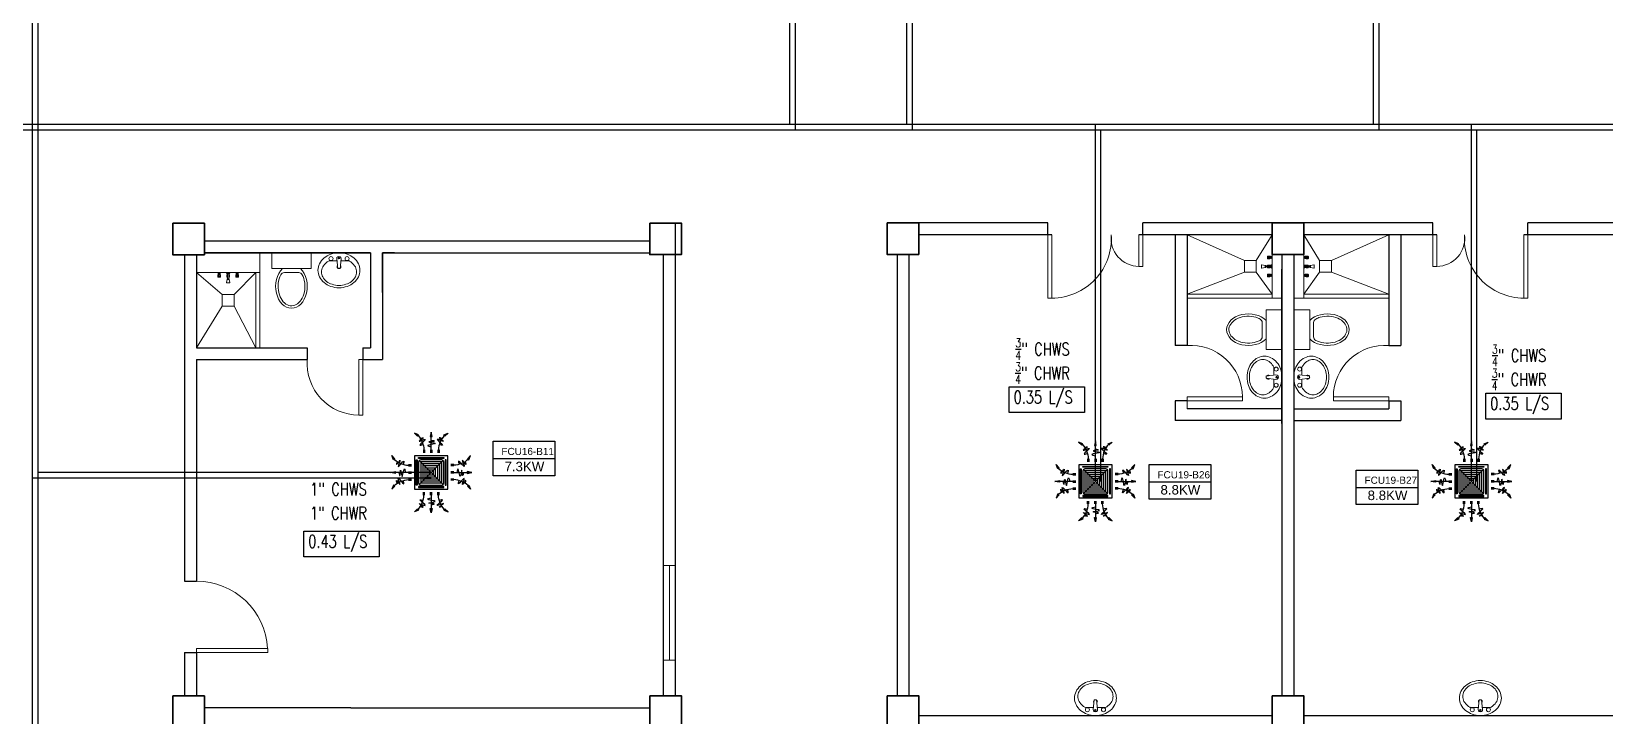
# Model space of a CAD drawing. Header units: millimetres. Extents: x 5 to 430, y 3 to 339.
# Drawn here: x 23.06 to 42.93, y 103.67 to 112.32 of the extents above; entities that cross this region are included whole.
import ezdxf

# ---------------------------------------------------------------- set-up
doc = ezdxf.new("R2010")
doc.units = ezdxf.units.MM
doc.header["$MEASUREMENT"] = 0
for name, color, linetype in [('AIR', 7, 'Continuous'), ('fcu line', 7, 'Continuous'), ('fcu return', 7, 'Continuous'), ('Legends', 7, 'Continuous'), ('pipe label', 7, 'Continuous')]:
    doc.layers.add(name, color=color, linetype=linetype)
doc.styles.add('Arch-Dim', font='simplex.shx', dxfattribs={"width": 0.75})
doc.styles.get("Standard").update_dxf_attribs({"font": 'arial.ttf'})

# ---------------------------------------------------------------- blocks, each defined once
blk = doc.blocks.new('FCU-13000P (CASSETTE SPLIT)')
at = {"layer": 'AIR', "ltscale": 3}
for p, q in [((0, 0.523), (0, 1)), ((-0.193, 0.558), (-0.193, 0.487)), ((-0.162, 0.558), (-0.162, 0.487)), ((-0.016, 0.558), (-0.016, 0.487)), ((0.016, 0.558), (0.016, 0.487)), ((0.162, 0.558), (0.162, 0.487)), ((0.193, 0.558), (0.193, 0.487)), ((-0.523, 0), (-1, 0)), ((-0.558, 0.193), (-0.487, 0.193)), ((-0.558, 0.162), (-0.487, 0.162)), ((-0.558, 0.016), (-0.487, 0.016)), ((0.558, 0.193), (0.487, 0.193)), ((0.558, 0.162), (0.487, 0.162)), ((0.558, 0.016), (0.487, 0.016)), ((0.523, 0), (1, 0)), ((-0.558, -0.016), (-0.487, -0.016)), ((-0.558, -0.162), (-0.487, -0.162)), ((-0.558, -0.193), (-0.487, -0.193)), ((0.558, -0.016), (0.487, -0.016)), ((0.558, -0.162), (0.487, -0.162)), ((0.558, -0.193), (0.487, -0.193)), ((-0.193, -0.558), (-0.193, -0.487)), ((-0.162, -0.558), (-0.162, -0.487)), ((-0.016, -0.558), (-0.016, -0.487)), ((0, -0.523), (0, -1)), ((0.016, -0.558), (0.016, -0.487)), ((0.162, -0.558), (0.162, -0.487)), ((0.193, -0.558), (0.193, -0.487))]:
    blk.add_line(p, q, dxfattribs=at)
at = {"layer": 'AIR'}
for p, q in [((0.295, -0.295), (-0.295, 0.295)), ((0.295, 0.295), (-0.295, -0.295))]:
    blk.add_line(p, q, dxfattribs=at)
at = {"layer": 'AIR', "ltscale": 3}
for points in [[(-0.335, 0.895), (-0.311, 0.932), (-0.416, 0.973)], [(-0.022, 0.89), (0.022, 0.89), (0, 1)], [(0.335, 0.895), (0.311, 0.932), (0.416, 0.973)], [(-0.895, 0.335), (-0.932, 0.311), (-0.973, 0.416)], [(0.895, 0.335), (0.932, 0.311), (0.973, 0.416)], [(-0.89, 0.022), (-0.89, -0.022), (-1, 0)], [(0.89, 0.022), (0.89, -0.022), (1, 0)], [(-0.895, -0.335), (-0.932, -0.311), (-0.973, -0.416)], [(0.895, -0.335), (0.932, -0.311), (0.973, -0.416)], [(-0.335, -0.895), (-0.311, -0.932), (-0.416, -0.973)], [(-0.022, -0.89), (0.022, -0.89), (0, -1)], [(0.335, -0.895), (0.311, -0.932), (0.416, -0.973)]]:
    blk.add_lwpolyline(points, close=True, dxfattribs=at)
at = {"layer": 'AIR'}
for points in [[(-0.323, 0.914, -0.171809), (-0.178, 0.558), (-0.178, 0.522)], [(0.323, 0.914, 0.171809), (0.178, 0.558), (0.178, 0.522)], [(-0.914, 0.323, 0.171809), (-0.558, 0.178), (-0.522, 0.178)], [(0.914, 0.323, -0.171809), (0.558, 0.178), (0.522, 0.178)], [(-0.914, -0.323, -0.171809), (-0.558, -0.178), (-0.522, -0.178)], [(0.914, -0.323, 0.171809), (0.558, -0.178), (0.522, -0.178)], [(-0.323, -0.914, 0.171809), (-0.178, -0.558), (-0.178, -0.522)], [(0.323, -0.914, -0.171809), (0.178, -0.558), (0.178, -0.522)]]:
    blk.add_lwpolyline(points, format="xyb", dxfattribs=at)
for points in [[(-0.41, -0.41), (0.41, -0.41), (0.41, 0.41), (-0.41, 0.41)], [(-0.373, 0.31), (-0.348, 0.31), (-0.348, -0.31), (-0.373, -0.31)], [(-0.31, 0.372), (0.31, 0.372), (0.31, 0.348), (-0.31, 0.348)], [(-0.26, -0.26), (0.26, -0.26), (0.26, 0.26), (-0.26, 0.26)], [(-0.21, -0.21), (0.21, -0.21), (0.21, 0.21), (-0.21, 0.21)], [(-0.16, -0.16), (0.16, -0.16), (0.16, 0.16), (-0.16, 0.16)], [(-0.11, -0.11), (0.11, -0.11), (0.11, 0.11), (-0.11, 0.11)], [(-0.06, -0.06), (0.06, -0.06), (0.06, 0.06), (-0.06, 0.06)], [(0.372, 0.31), (0.348, 0.31), (0.348, -0.31), (0.372, -0.31)], [(-0.31, -0.373), (0.31, -0.373), (0.31, -0.348), (-0.31, -0.348)]]:
    blk.add_lwpolyline(points, close=True, dxfattribs=at)
blk.add_lwpolyline([(-0.26, -0.31), (0.26, -0.31, 0.414214), (0.31, -0.26), (0.31, 0.26, 0.414214), (0.26, 0.31), (-0.26, 0.31, 0.414214), (-0.31, 0.26), (-0.31, -0.26, 0.414214)], format="xyb", close=True, dxfattribs=at)
at = {"layer": 'AIR', "ltscale": 3}
for points in [[(-0.268, 0.84), (-0.231, 0.852), (-0.134, 0.882), (-0.422, 0.704), (0.005, 0.903), (-0.358, 0.645), (-0.239, 0.678), (-0.199, 0.69)], [(0.268, 0.84), (0.231, 0.852), (0.134, 0.882), (0.422, 0.704), (-0.005, 0.903), (0.358, 0.645), (0.239, 0.678), (0.199, 0.69)], [(-0.84, 0.268), (-0.852, 0.231), (-0.882, 0.134), (-0.704, 0.422), (-0.903, -0.005), (-0.645, 0.358), (-0.678, 0.239), (-0.69, 0.199)], [(0.84, 0.268), (0.852, 0.231), (0.882, 0.134), (0.704, 0.422), (0.903, -0.005), (0.645, 0.358), (0.678, 0.239), (0.69, 0.199)], [(-0.84, -0.268), (-0.852, -0.231), (-0.882, -0.134), (-0.704, -0.422), (-0.903, 0.005), (-0.645, -0.358), (-0.678, -0.239), (-0.69, -0.199)], [(0.84, -0.268), (0.852, -0.231), (0.882, -0.134), (0.704, -0.422), (0.903, 0.005), (0.645, -0.358), (0.678, -0.239), (0.69, -0.199)], [(-0.268, -0.84), (-0.231, -0.852), (-0.134, -0.882), (-0.422, -0.704), (0.005, -0.903), (-0.358, -0.645), (-0.239, -0.678), (-0.199, -0.69)], [(0.268, -0.84), (0.231, -0.852), (0.134, -0.882), (0.422, -0.704), (-0.005, -0.903), (0.358, -0.645), (0.239, -0.678), (0.199, -0.69)]]:
    blk.add_open_spline(points, degree=3, knots=[0.0032834, 0.0032834, 0.0032834, 0.0032834, 0.0712567, 0.1924075, 0.3347111, 0.5062145, 0.5813292, 0.5813292, 0.5813292, 0.5813292], dxfattribs=at)
for points in [[(0, 0.8), (0.077, 0.776), (-0.058, 0.755), (0.098, 0.718), (-0.087, 0.663), (0, 0.631)], [(-0.8, 0), (-0.776, -0.077), (-0.755, 0.058), (-0.718, -0.098), (-0.663, 0.087), (-0.631, 0)], [(0.8, 0), (0.776, -0.077), (0.755, 0.058), (0.718, -0.098), (0.663, 0.087), (0.631, 0)], [(0, -0.8), (0.077, -0.776), (-0.058, -0.755), (0.098, -0.718), (-0.087, -0.663), (0, -0.631)]]:
    blk.add_spline(points, degree=3, dxfattribs=at)
for points in [[(-0.416, 0.973), (-0.335, 0.895), (-0.311, 0.932)], [(0, 1), (-0.022, 0.89), (0.022, 0.89)], [(0.416, 0.973), (0.335, 0.895), (0.311, 0.932)], [(-0.973, 0.416), (-0.895, 0.335), (-0.932, 0.311)], [(0.973, 0.416), (0.895, 0.335), (0.932, 0.311)], [(-1, 0), (-0.89, 0.022), (-0.89, -0.022)], [(1, 0), (0.89, 0.022), (0.89, -0.022)], [(-0.973, -0.416), (-0.895, -0.335), (-0.932, -0.311)], [(0.973, -0.416), (0.895, -0.335), (0.932, -0.311)], [(-0.416, -0.973), (-0.335, -0.895), (-0.311, -0.932)], [(0, -1), (-0.022, -0.89), (0.022, -0.89)], [(0.416, -0.973), (0.335, -0.895), (0.311, -0.932)]]:
    blk.add_solid(points, dxfattribs=at)

msp = doc.modelspace()

# ---------------------------------------------------------------- linework, layer by layer
at = {"color": 8, "lineweight": 25}
for p, q in [((35.897, 109.896), (34.266, 109.896)), ((35.897, 109.746), (35.897, 109.896)), ((40.76, 109.896), (37.097, 109.896)), ((37.097, 109.746), (37.097, 109.896)), ((40.76, 109.746), (40.76, 109.896)), ((43.591, 109.896), (41.96, 109.896)), ((41.96, 109.746), (41.96, 109.896)), ((35.947, 109.746), (34.266, 109.746)), ((38.729, 109.746), (37.047, 109.746)), ((40.81, 109.746), (39.129, 109.746)), ((43.591, 109.746), (41.91, 109.746)), ((33.991, 109.496), (33.991, 103.919)), ((34.141, 109.496), (34.141, 103.919)), ((38.854, 109.496), (38.854, 103.919)), ((38.854, 107.36), (38.854, 109.31)), ((39.004, 109.496), (39.004, 103.919)), ((34.266, 103.669), (38.729, 103.669)), ((39.129, 103.669), (43.591, 103.669))]:
    msp.add_line(p, q, dxfattribs=at)
at = {"color": 8, "linetype": 'ByBlock', "lineweight": 25}
for p, q in [((31.191, 103.919), (31.191, 109.894)), ((25.241, 109.667), (30.866, 109.667)), ((25.241, 109.517), (27.341, 109.517)), ((27.341, 109.517), (25.241, 109.517)), ((27.341, 109.517), (25.241, 109.517)), ((27.491, 109.517), (30.866, 109.517)), ((27.641, 109.517), (27.491, 109.517)), ((24.991, 109.492), (24.991, 105.367)), ((25.141, 109.492), (25.141, 108.317)), ((25.141, 109.492), (25.141, 108.317)), ((25.141, 109.367), (25.141, 108.317)), ((31.041, 103.917), (31.041, 109.494)), ((25.141, 108.167), (25.141, 105.367)), ((24.991, 105.367), (25.141, 105.367)), ((24.991, 104.467), (24.991, 104.267)), ((24.991, 104.467), (25.141, 104.467)), ((25.141, 104.467), (25.141, 104.367)), ((25.141, 104.467), (25.141, 103.917)), ((24.991, 104.267), (24.991, 104.267)), ((24.991, 104.267), (24.991, 103.917)), ((27.091, 103.767), (25.241, 103.767)), ((27.091, 103.767), (30.866, 103.767))]:
    msp.add_line(p, q, dxfattribs=at)
at = {"color": 8, "lineweight": 25, "ltscale": 0.3}
for p, q in [((37.504, 109.746), (37.504, 108.346)), ((37.654, 109.746), (37.654, 108.346)), ((40.204, 109.746), (40.204, 108.346)), ((40.354, 109.746), (40.354, 108.346)), ((37.654, 108.346), (37.504, 108.346)), ((40.204, 108.346), (40.354, 108.346)), ((37.504, 107.646), (37.504, 107.396)), ((37.654, 107.646), (37.504, 107.646)), ((38.854, 107.546), (37.654, 107.546)), ((39.004, 107.546), (40.204, 107.546)), ((40.204, 107.646), (40.204, 107.546)), ((40.204, 107.646), (40.354, 107.646)), ((40.354, 107.646), (40.354, 107.396)), ((38.854, 107.396), (37.504, 107.396)), ((39.004, 107.396), (40.354, 107.396))]:
    msp.add_line(p, q, dxfattribs=at)
at = {"color": 8, "lineweight": 9}
for p, q in [((38.729, 109.746), (37.654, 109.746)), ((38.729, 109.746), (38.729, 108.946)), ((39.129, 109.746), (39.129, 108.946)), ((26.091, 109.517), (26.091, 109.317)), ((26.591, 109.517), (26.091, 109.517)), ((26.591, 109.317), (26.591, 109.517)), ((26.091, 109.317), (26.591, 109.317)), ((26.927, 109.32), (26.913, 109.441)), ((26.956, 109.32), (26.969, 109.441)), ((38.597, 109.326), (38.597, 109.365)), ((38.643, 109.358), (38.601, 109.367)), ((38.643, 109.333), (38.601, 109.325)), ((38.651, 109.358), (38.643, 109.358)), ((38.643, 109.358), (38.643, 109.333)), ((38.643, 109.358), (38.643, 109.333)), ((38.643, 109.333), (38.651, 109.333)), ((38.651, 109.333), (38.651, 109.358)), ((38.651, 109.353), (38.713, 109.353)), ((38.713, 109.338), (38.651, 109.338)), ((38.67, 109.472), (38.67, 109.446)), ((38.67, 109.472), (38.671, 109.472)), ((38.67, 109.446), (38.671, 109.446)), ((38.67, 109.359), (38.67, 109.353)), ((38.67, 109.359), (38.671, 109.359)), ((38.67, 109.338), (38.67, 109.333)), ((38.67, 109.333), (38.671, 109.333)), ((38.671, 109.472), (38.673, 109.476)), ((38.671, 109.472), (38.671, 109.446)), ((38.671, 109.446), (38.673, 109.443)), ((38.671, 109.359), (38.673, 109.362)), ((38.671, 109.359), (38.671, 109.353)), ((38.671, 109.338), (38.671, 109.333)), ((38.671, 109.333), (38.673, 109.329)), ((38.673, 109.476), (38.673, 109.443)), ((38.673, 109.476), (38.695, 109.476)), ((38.673, 109.443), (38.695, 109.443)), ((38.673, 109.362), (38.673, 109.353)), ((38.673, 109.362), (38.695, 109.362)), ((38.673, 109.338), (38.673, 109.329)), ((38.673, 109.329), (38.695, 109.329)), ((38.682, 109.472), (38.694, 109.472)), ((38.682, 109.465), (38.694, 109.465)), ((38.682, 109.453), (38.694, 109.453)), ((38.682, 109.446), (38.694, 109.446)), ((38.682, 109.359), (38.694, 109.359)), ((38.682, 109.333), (38.694, 109.333)), ((38.695, 109.476), (38.699, 109.474)), ((38.695, 109.473), (38.695, 109.465)), ((38.695, 109.446), (38.695, 109.454)), ((38.695, 109.443), (38.699, 109.445)), ((38.695, 109.362), (38.699, 109.36)), ((38.695, 109.359), (38.695, 109.353)), ((38.695, 109.333), (38.695, 109.338)), ((38.695, 109.329), (38.699, 109.331)), ((38.701, 109.473), (38.707, 109.473)), ((38.701, 109.445), (38.707, 109.445)), ((38.701, 109.36), (38.707, 109.36)), ((38.701, 109.332), (38.707, 109.332)), ((38.707, 109.473), (38.709, 109.473)), ((38.707, 109.473), (38.707, 109.445)), ((38.707, 109.445), (38.709, 109.446)), ((38.707, 109.36), (38.707, 109.353)), ((38.707, 109.36), (38.709, 109.359)), ((38.707, 109.338), (38.707, 109.332)), ((38.707, 109.332), (38.709, 109.333)), ((38.709, 109.473), (38.709, 109.446)), ((38.721, 109.471), (38.709, 109.471)), ((38.721, 109.448), (38.709, 109.448)), ((38.709, 109.359), (38.709, 109.353)), ((38.713, 109.357), (38.709, 109.357)), ((38.709, 109.338), (38.709, 109.333)), ((38.713, 109.334), (38.709, 109.334)), ((38.713, 109.328), (38.713, 109.363)), ((38.713, 109.363), (38.723, 109.363)), ((38.713, 109.353), (38.713, 109.338)), ((38.723, 109.328), (38.713, 109.328)), ((38.728, 109.476), (38.721, 109.473)), ((38.721, 109.473), (38.721, 109.446)), ((38.728, 109.442), (38.721, 109.446)), ((38.723, 109.363), (38.729, 109.375)), ((38.723, 109.328), (38.723, 109.363)), ((38.723, 109.363), (38.723, 109.328)), ((38.729, 109.317), (38.723, 109.328)), ((38.728, 109.476), (38.728, 109.442)), ((38.728, 109.476), (38.729, 109.476)), ((38.728, 109.442), (38.729, 109.442)), ((38.729, 109.476), (38.729, 109.442)), ((38.729, 109.375), (38.729, 109.317)), ((39.129, 109.476), (39.129, 109.442)), ((39.129, 109.476), (39.129, 109.442)), ((39.129, 109.476), (39.136, 109.473)), ((39.129, 109.476), (39.129, 109.476)), ((39.129, 109.442), (39.136, 109.446)), ((39.129, 109.442), (39.129, 109.442)), ((39.134, 109.363), (39.129, 109.375)), ((39.129, 109.375), (39.129, 109.317)), ((39.129, 109.317), (39.134, 109.328)), ((39.134, 109.328), (39.134, 109.363)), ((39.144, 109.363), (39.134, 109.363)), ((39.134, 109.363), (39.134, 109.328)), ((39.134, 109.328), (39.144, 109.328)), ((39.136, 109.473), (39.136, 109.446)), ((39.136, 109.471), (39.148, 109.471)), ((39.136, 109.448), (39.148, 109.448)), ((39.144, 109.328), (39.144, 109.363)), ((39.144, 109.357), (39.148, 109.357)), ((39.206, 109.353), (39.144, 109.353)), ((39.144, 109.353), (39.144, 109.338)), ((39.144, 109.338), (39.206, 109.338)), ((39.144, 109.334), (39.148, 109.334)), ((39.15, 109.473), (39.148, 109.473)), ((39.148, 109.473), (39.148, 109.446)), ((39.15, 109.445), (39.148, 109.446)), ((39.15, 109.36), (39.148, 109.359)), ((39.148, 109.359), (39.148, 109.353)), ((39.148, 109.338), (39.148, 109.333)), ((39.15, 109.332), (39.148, 109.333)), ((39.15, 109.473), (39.15, 109.445)), ((39.156, 109.473), (39.15, 109.473)), ((39.156, 109.445), (39.15, 109.445)), ((39.15, 109.36), (39.15, 109.353)), ((39.156, 109.36), (39.15, 109.36)), ((39.15, 109.338), (39.15, 109.332)), ((39.156, 109.332), (39.15, 109.332)), ((39.162, 109.476), (39.158, 109.474)), ((39.162, 109.443), (39.158, 109.445)), ((39.162, 109.362), (39.158, 109.36)), ((39.162, 109.329), (39.158, 109.331)), ((39.184, 109.476), (39.162, 109.476)), ((39.162, 109.473), (39.162, 109.465)), ((39.162, 109.446), (39.162, 109.454)), ((39.184, 109.443), (39.162, 109.443)), ((39.184, 109.362), (39.162, 109.362)), ((39.162, 109.359), (39.162, 109.353)), ((39.162, 109.333), (39.162, 109.338)), ((39.184, 109.329), (39.162, 109.329)), ((39.175, 109.472), (39.163, 109.472)), ((39.175, 109.465), (39.163, 109.465)), ((39.175, 109.453), (39.163, 109.453)), ((39.175, 109.446), (39.163, 109.446)), ((39.175, 109.359), (39.163, 109.359)), ((39.175, 109.333), (39.163, 109.333)), ((39.184, 109.476), (39.184, 109.443)), ((39.186, 109.472), (39.184, 109.476)), ((39.186, 109.446), (39.184, 109.443)), ((39.184, 109.362), (39.184, 109.353)), ((39.186, 109.359), (39.184, 109.362)), ((39.184, 109.338), (39.184, 109.329)), ((39.186, 109.333), (39.184, 109.329)), ((39.186, 109.472), (39.186, 109.446)), ((39.187, 109.472), (39.186, 109.472)), ((39.187, 109.446), (39.186, 109.446)), ((39.186, 109.359), (39.186, 109.353)), ((39.187, 109.359), (39.186, 109.359)), ((39.186, 109.338), (39.186, 109.333)), ((39.187, 109.333), (39.186, 109.333)), ((39.187, 109.472), (39.187, 109.446)), ((39.187, 109.359), (39.187, 109.353)), ((39.187, 109.338), (39.187, 109.333)), ((39.206, 109.358), (39.214, 109.358)), ((39.206, 109.333), (39.206, 109.358)), ((39.214, 109.333), (39.206, 109.333)), ((39.214, 109.358), (39.256, 109.367)), ((39.214, 109.358), (39.214, 109.333)), ((39.214, 109.358), (39.214, 109.333)), ((39.214, 109.333), (39.256, 109.325)), ((39.261, 109.326), (39.261, 109.365)), ((25.411, 109.267), (25.445, 109.267)), ((25.411, 109.267), (25.445, 109.267)), ((25.411, 109.267), (25.414, 109.26)), ((25.411, 109.267), (25.411, 109.267)), ((25.411, 109.234), (25.413, 109.238)), ((25.411, 109.212), (25.411, 109.234)), ((25.411, 109.212), (25.444, 109.212)), ((25.414, 109.21), (25.411, 109.212)), ((25.414, 109.26), (25.441, 109.26)), ((25.414, 109.246), (25.414, 109.248)), ((25.414, 109.248), (25.441, 109.248)), ((25.414, 109.246), (25.442, 109.246)), ((25.414, 109.24), (25.414, 109.246)), ((25.414, 109.234), (25.422, 109.234)), ((25.414, 109.221), (25.414, 109.233)), ((25.414, 109.21), (25.441, 109.21)), ((25.414, 109.209), (25.414, 109.21)), ((25.414, 109.209), (25.441, 109.209)), ((25.416, 109.26), (25.416, 109.248)), ((25.421, 109.221), (25.421, 109.233)), ((25.441, 109.234), (25.433, 109.234)), ((25.434, 109.221), (25.434, 109.233)), ((25.439, 109.26), (25.439, 109.248)), ((25.445, 109.267), (25.441, 109.26)), ((25.442, 109.246), (25.441, 109.248)), ((25.441, 109.221), (25.441, 109.233)), ((25.441, 109.21), (25.444, 109.212)), ((25.441, 109.209), (25.441, 109.21)), ((25.442, 109.24), (25.442, 109.246)), ((25.444, 109.234), (25.442, 109.238)), ((25.444, 109.212), (25.444, 109.234)), ((25.445, 109.267), (25.445, 109.267)), ((25.524, 109.262), (25.512, 109.267)), ((25.512, 109.267), (25.57, 109.267)), ((25.529, 109.182), (25.52, 109.14)), ((25.561, 109.136), (25.522, 109.136)), ((25.559, 109.262), (25.524, 109.262)), ((25.524, 109.252), (25.524, 109.262)), ((25.524, 109.262), (25.559, 109.262)), ((25.559, 109.252), (25.524, 109.252)), ((25.525, 109.234), (25.527, 109.238)), ((25.525, 109.212), (25.525, 109.234)), ((25.525, 109.212), (25.534, 109.212)), ((25.528, 109.21), (25.525, 109.212)), ((25.527, 109.246), (25.528, 109.248)), ((25.527, 109.246), (25.534, 109.246)), ((25.527, 109.24), (25.527, 109.246)), ((25.528, 109.248), (25.534, 109.248)), ((25.528, 109.234), (25.534, 109.234)), ((25.528, 109.221), (25.528, 109.233)), ((25.528, 109.21), (25.534, 109.21)), ((25.528, 109.209), (25.528, 109.21)), ((25.528, 109.209), (25.534, 109.209)), ((25.529, 109.19), (25.529, 109.182)), ((25.553, 109.19), (25.529, 109.19)), ((25.529, 109.182), (25.553, 109.182)), ((25.529, 109.182), (25.553, 109.182)), ((25.53, 109.252), (25.53, 109.248)), ((25.534, 109.19), (25.534, 109.252)), ((25.534, 109.252), (25.549, 109.252)), ((25.549, 109.252), (25.549, 109.19)), ((25.549, 109.248), (25.554, 109.248)), ((25.549, 109.246), (25.555, 109.246)), ((25.554, 109.234), (25.549, 109.234)), ((25.549, 109.212), (25.558, 109.212)), ((25.549, 109.21), (25.554, 109.21)), ((25.549, 109.209), (25.554, 109.209)), ((25.553, 109.252), (25.553, 109.248)), ((25.553, 109.182), (25.553, 109.19)), ((25.553, 109.182), (25.562, 109.14)), ((25.555, 109.246), (25.554, 109.248)), ((25.554, 109.221), (25.554, 109.233)), ((25.554, 109.21), (25.558, 109.212)), ((25.554, 109.209), (25.554, 109.21)), ((25.555, 109.24), (25.555, 109.246)), ((25.558, 109.234), (25.556, 109.238)), ((25.558, 109.212), (25.558, 109.234)), ((25.57, 109.267), (25.559, 109.262)), ((25.559, 109.262), (25.559, 109.252)), ((25.638, 109.267), (25.638, 109.267)), ((25.638, 109.267), (25.641, 109.26)), ((25.638, 109.267), (25.672, 109.267)), ((25.638, 109.267), (25.672, 109.267)), ((25.638, 109.234), (25.64, 109.238)), ((25.638, 109.212), (25.638, 109.234)), ((25.642, 109.21), (25.638, 109.212)), ((25.638, 109.212), (25.671, 109.212)), ((25.641, 109.26), (25.668, 109.26)), ((25.641, 109.246), (25.642, 109.248)), ((25.641, 109.24), (25.641, 109.246)), ((25.641, 109.246), (25.669, 109.246)), ((25.642, 109.248), (25.668, 109.248)), ((25.642, 109.234), (25.649, 109.234)), ((25.642, 109.221), (25.642, 109.233)), ((25.642, 109.209), (25.642, 109.21)), ((25.642, 109.21), (25.668, 109.21)), ((25.642, 109.209), (25.668, 109.209)), ((25.643, 109.26), (25.643, 109.248)), ((25.649, 109.221), (25.649, 109.233)), ((25.668, 109.234), (25.661, 109.234)), ((25.661, 109.221), (25.661, 109.233)), ((25.666, 109.26), (25.666, 109.248)), ((25.672, 109.267), (25.668, 109.26)), ((25.669, 109.246), (25.668, 109.248)), ((25.668, 109.221), (25.668, 109.233)), ((25.668, 109.21), (25.671, 109.212)), ((25.668, 109.209), (25.668, 109.21)), ((25.669, 109.24), (25.669, 109.246)), ((25.671, 109.234), (25.669, 109.238)), ((25.671, 109.212), (25.671, 109.234)), ((25.672, 109.267), (25.672, 109.267)), ((26.251, 109.267), (26.432, 109.267)), ((38.67, 109.245), (38.671, 109.245)), ((38.67, 109.245), (38.67, 109.219)), ((38.67, 109.219), (38.671, 109.219)), ((38.671, 109.245), (38.673, 109.249)), ((38.671, 109.245), (38.671, 109.219)), ((38.671, 109.219), (38.673, 109.215)), ((38.673, 109.249), (38.695, 109.249)), ((38.673, 109.249), (38.673, 109.215)), ((38.673, 109.215), (38.695, 109.215)), ((38.682, 109.245), (38.694, 109.245)), ((38.682, 109.238), (38.694, 109.238)), ((38.682, 109.226), (38.694, 109.226)), ((38.682, 109.219), (38.694, 109.219)), ((38.695, 109.249), (38.699, 109.247)), ((38.695, 109.245), (38.695, 109.238)), ((38.695, 109.219), (38.695, 109.226)), ((38.695, 109.215), (38.699, 109.218)), ((38.701, 109.246), (38.707, 109.246)), ((38.701, 109.218), (38.707, 109.218)), ((38.707, 109.246), (38.707, 109.218)), ((38.707, 109.246), (38.709, 109.245)), ((38.707, 109.218), (38.709, 109.219)), ((38.709, 109.245), (38.709, 109.219)), ((38.721, 109.243), (38.709, 109.243)), ((38.721, 109.221), (38.709, 109.221)), ((38.728, 109.249), (38.721, 109.246)), ((38.721, 109.246), (38.721, 109.218)), ((38.728, 109.215), (38.721, 109.218)), ((38.728, 109.249), (38.729, 109.249)), ((38.728, 109.249), (38.728, 109.215)), ((38.728, 109.215), (38.729, 109.215)), ((38.729, 109.249), (38.729, 109.215)), ((39.129, 109.249), (39.129, 109.249)), ((39.129, 109.249), (39.136, 109.246)), ((39.129, 109.249), (39.129, 109.215)), ((39.129, 109.249), (39.129, 109.215)), ((39.129, 109.215), (39.136, 109.218)), ((39.129, 109.215), (39.129, 109.215)), ((39.136, 109.246), (39.136, 109.218)), ((39.136, 109.243), (39.148, 109.243)), ((39.136, 109.221), (39.148, 109.221)), ((39.15, 109.246), (39.148, 109.245)), ((39.148, 109.245), (39.148, 109.219)), ((39.15, 109.218), (39.148, 109.219)), ((39.156, 109.246), (39.15, 109.246)), ((39.15, 109.246), (39.15, 109.218)), ((39.156, 109.218), (39.15, 109.218)), ((39.162, 109.249), (39.158, 109.247)), ((39.162, 109.215), (39.158, 109.218)), ((39.184, 109.249), (39.162, 109.249)), ((39.162, 109.245), (39.162, 109.238)), ((39.162, 109.219), (39.162, 109.226)), ((39.184, 109.215), (39.162, 109.215)), ((39.175, 109.245), (39.163, 109.245)), ((39.175, 109.238), (39.163, 109.238)), ((39.175, 109.226), (39.163, 109.226)), ((39.175, 109.219), (39.163, 109.219)), ((39.186, 109.245), (39.184, 109.249)), ((39.184, 109.249), (39.184, 109.215)), ((39.186, 109.219), (39.184, 109.215)), ((39.187, 109.245), (39.186, 109.245)), ((39.186, 109.245), (39.186, 109.219)), ((39.187, 109.219), (39.186, 109.219)), ((39.187, 109.245), (39.187, 109.219)), ((38.854, 108.796), (38.654, 108.796)), ((38.654, 108.796), (38.654, 108.296)), ((38.854, 108.296), (38.854, 108.796)), ((39.004, 108.796), (39.204, 108.796)), ((39.004, 108.296), (39.004, 108.796)), ((39.204, 108.796), (39.204, 108.296)), ((38.604, 108.636), (38.604, 108.455)), ((39.254, 108.636), (39.254, 108.455)), ((38.654, 108.296), (38.854, 108.296)), ((39.204, 108.296), (39.004, 108.296)), ((38.656, 107.96), (38.778, 107.974)), ((38.656, 107.931), (38.778, 107.918)), ((38.752, 107.97), (38.752, 108.072)), ((39.202, 107.96), (39.08, 107.974)), ((39.202, 107.931), (39.08, 107.918)), ((39.106, 107.97), (39.106, 108.072)), ((36.483, 103.867), (36.47, 103.745)), ((36.512, 103.867), (36.525, 103.745)), ((41.345, 103.867), (41.332, 103.745)), ((41.374, 103.867), (41.388, 103.745))]:
    msp.add_line(p, q, dxfattribs=at)
at = {"color": 8, "lineweight": 9, "ltscale": 0.3}
for p, q in [((38.379, 109.421), (37.654, 109.746)), ((38.529, 109.421), (38.729, 109.746)), ((39.329, 109.421), (39.129, 109.746)), ((39.479, 109.421), (40.204, 109.746)), ((38.379, 109.271), (37.654, 108.996)), ((38.529, 109.271), (38.729, 108.996)), ((39.329, 109.271), (39.129, 108.996)), ((39.479, 109.271), (40.204, 108.996))]:
    msp.add_line(p, q, dxfattribs=at)
at = {"color": 8, "linetype": 'ByBlock', "lineweight": 9, "ltscale": 0.3}
for p, q in [((25.941, 109.517), (25.941, 108.317)), ((25.466, 108.992), (25.141, 109.267)), ((25.616, 108.992), (25.891, 109.267)), ((25.891, 109.267), (25.891, 108.317)), ((25.466, 108.842), (25.141, 108.317)), ((25.616, 108.842), (25.891, 108.317))]:
    msp.add_line(p, q, dxfattribs=at)
at = {"color": 8, "linetype": 'ByBlock', "lineweight": 9}
for p, q in [((25.941, 109.267), (25.941, 109.517)), ((25.141, 109.267), (25.941, 109.267)), ((31.191, 105.567), (31.041, 105.567)), ((31.116, 105.567), (31.116, 104.367)), ((31.191, 104.367), (31.191, 105.567)), ((31.041, 104.367), (31.191, 104.367))]:
    msp.add_line(p, q, dxfattribs=at)
at = {"color": 8, "linetype": 'ByBlock', "lineweight": 25, "ltscale": 0.3}
for p, q in [((27.341, 109.517), (27.341, 108.317)), ((27.491, 109.517), (27.491, 108.167)), ((25.141, 108.317), (26.541, 108.317)), ((26.541, 108.317), (26.541, 108.167)), ((27.241, 108.317), (27.341, 108.317)), ((27.241, 108.317), (27.241, 108.167)), ((25.141, 108.167), (26.541, 108.167)), ((27.241, 108.167), (27.491, 108.167))]:
    msp.add_line(p, q, dxfattribs=at)
at = {"color": 8, "lineweight": 13, "ltscale": 0.3}
msp.add_line((37.654, 107.646), (37.654, 107.546), dxfattribs=at)
at = {"color": 8, "linetype": 'ByBlock', "lineweight": 13}
for p, q in [((26.041, 104.517), (25.141, 104.517)), ((25.141, 104.517), (25.141, 104.467)), ((25.141, 104.467), (26.041, 104.467)), ((26.041, 104.467), (26.041, 104.517))]:
    msp.add_line(p, q, dxfattribs=at)
at = {"color": 8, "lineweight": 35}
for points in [[(33.866, 109.896), (34.266, 109.896), (34.266, 109.496), (33.866, 109.496)], [(38.729, 109.896), (39.129, 109.896), (39.129, 109.496), (38.729, 109.496)], [(33.866, 103.919), (34.266, 103.919), (34.266, 103.519), (33.866, 103.519)], [(38.729, 103.919), (39.129, 103.919), (39.129, 103.519), (38.729, 103.519)]]:
    msp.add_lwpolyline(points, close=True, dxfattribs=at)
at = {"color": 8, "linetype": 'ByBlock', "lineweight": 35}
for points in [[(24.841, 109.892), (25.241, 109.892), (25.241, 109.492), (24.841, 109.492)], [(30.866, 109.894), (31.266, 109.894), (31.266, 109.494), (30.866, 109.494)], [(24.841, 103.917), (25.241, 103.917), (25.241, 103.517), (24.841, 103.517)], [(30.866, 103.919), (31.266, 103.919), (31.266, 103.519), (30.866, 103.519)]]:
    msp.add_lwpolyline(points, close=True, dxfattribs=at)
at = {"color": 8, "lineweight": 13, "ltscale": 0.03}
for points in [[(35.947, 109.746), (35.897, 109.746), (35.897, 108.946), (35.947, 108.946)], [(37.097, 109.746), (37.047, 109.746), (37.047, 109.346), (37.097, 109.346)], [(40.76, 109.746), (40.81, 109.746), (40.81, 109.346), (40.76, 109.346)], [(41.91, 109.746), (41.96, 109.746), (41.96, 108.946), (41.91, 108.946)], [(27.241, 108.167), (27.191, 108.167), (27.191, 107.467), (27.241, 107.467)], [(37.654, 107.646), (37.654, 107.696), (38.354, 107.696), (38.354, 107.646)], [(40.204, 107.646), (40.204, 107.696), (39.504, 107.696), (39.504, 107.646)]]:
    msp.add_lwpolyline(points, close=True, dxfattribs=at)
at = {"color": 8, "lineweight": 9}
for points in [[(26.676, 109.296, 0.11576), (26.696, 109.214, 0.104047), (26.754, 109.14, 0.090875), (26.838, 109.093, 0.083344), (26.941, 109.075, 0.083344), (27.045, 109.093, 0.090875), (27.129, 109.14, 0.104047), (27.187, 109.214, 0.11576), (27.206, 109.296, 0.11576), (27.187, 109.379, 0.104047), (27.129, 109.453, 0.090875), (27.045, 109.5, 0.083344), (26.941, 109.517, 0.083344), (26.838, 109.5, 0.090875), (26.754, 109.453, 0.104047), (26.696, 109.379, 0.11576)], [(38.633, 108.211, 0.11576), (38.55, 108.191, 0.104047), (38.476, 108.133, 0.090875), (38.429, 108.049, 0.083344), (38.412, 107.946, 0.083344), (38.429, 107.842, 0.090875), (38.476, 107.758, 0.104047), (38.55, 107.7, 0.11576), (38.633, 107.681, 0.11576), (38.715, 107.7, 0.104047), (38.789, 107.758, 0.090875), (38.836, 107.842, 0.083344), (38.854, 107.946, 0.083344), (38.836, 108.049, 0.090875), (38.789, 108.133, 0.104047), (38.715, 108.191, 0.11576)], [(39.225, 108.211, -0.11576), (39.307, 108.191, -0.104047), (39.381, 108.133, -0.090875), (39.428, 108.049, -0.083344), (39.446, 107.946, -0.083344), (39.428, 107.842, -0.090875), (39.381, 107.758, -0.104047), (39.307, 107.7, -0.11576), (39.225, 107.681, -0.11576), (39.142, 107.7, -0.104047), (39.068, 107.758, -0.090875), (39.021, 107.842, -0.083344), (39.004, 107.946, -0.083344), (39.021, 108.049, -0.090875), (39.068, 108.133, -0.104047), (39.142, 108.191, -0.11576)], [(36.762, 103.89, 0.11576), (36.743, 103.972, 0.104047), (36.685, 104.046, 0.090875), (36.601, 104.093, 0.083344), (36.497, 104.111, 0.083344), (36.394, 104.093, 0.090875), (36.31, 104.046, 0.104047), (36.252, 103.972, 0.11576), (36.232, 103.89, 0.11576), (36.252, 103.807, 0.104047), (36.31, 103.733, 0.090875), (36.394, 103.686, 0.083344), (36.497, 103.669, 0.083344), (36.601, 103.686, 0.090875), (36.685, 103.733, 0.104047), (36.743, 103.807, 0.11576)], [(41.625, 103.89, 0.11576), (41.606, 103.972, 0.104047), (41.547, 104.046, 0.090875), (41.463, 104.093, 0.083344), (41.36, 104.111, 0.083344), (41.256, 104.093, 0.090875), (41.173, 104.046, 0.104047), (41.114, 103.972, 0.11576), (41.095, 103.89, 0.11576), (41.114, 103.807, 0.104047), (41.173, 103.733, 0.090875), (41.256, 103.686, 0.083344), (41.36, 103.669, 0.083344), (41.463, 103.686, 0.090875), (41.547, 103.733, 0.104047), (41.606, 103.807, 0.11576)]]:
    msp.add_lwpolyline(points, format="xyb", close=True, dxfattribs=at)
at = {"color": 8, "linetype": 'ByBlock', "lineweight": 25}
msp.add_lwpolyline([(27.491, 109.017), (27.491, 109.517)], dxfattribs=at)
at = {"color": 8, "lineweight": 9}
for points in [[(26.719, 109.275, 0.124838), (26.735, 109.213, 0.105788), (26.784, 109.155, 0.086697), (26.854, 109.119, 0.076776), (26.941, 109.105, 0.076776), (27.029, 109.119, 0.086697), (27.099, 109.155, 0.105788), (27.148, 109.213, 0.124838), (27.164, 109.275, 0.124838), (27.148, 109.338, 0.105788), (27.099, 109.396, 0.040067), (27.068, 109.415), (26.966, 109.415, 0.040067)], [(26.917, 109.415), (26.815, 109.415, 0.040067), (26.784, 109.396, 0.105788), (26.735, 109.338, 0.124838), (26.719, 109.275, 0.124838)], [(38.612, 108.168, 0.124838), (38.549, 108.152, 0.105788), (38.491, 108.103, 0.086697), (38.455, 108.033, 0.076776), (38.442, 107.946, 0.076776), (38.455, 107.858, 0.086697), (38.491, 107.788, 0.105788), (38.549, 107.739, 0.124838), (38.612, 107.723, 0.124838), (38.674, 107.739, 0.105788), (38.732, 107.788, 0.040067), (38.752, 107.819), (38.752, 107.921, 0.040067)], [(39.246, 108.168, -0.124838), (39.308, 108.152, -0.105788), (39.366, 108.103, -0.086697), (39.402, 108.033, -0.076776), (39.416, 107.946, -0.076776), (39.402, 107.858, -0.086697), (39.366, 107.788, -0.105788), (39.308, 107.739, -0.124838), (39.246, 107.723, -0.124838), (39.183, 107.739, -0.105788), (39.125, 107.788, -0.040067), (39.106, 107.819), (39.106, 107.921, -0.040067)], [(36.72, 103.911, 0.124838), (36.704, 103.973, 0.105788), (36.655, 104.031, 0.086697), (36.585, 104.067, 0.076776), (36.497, 104.081, 0.076776), (36.41, 104.067, 0.086697), (36.34, 104.031, 0.105788), (36.291, 103.973, 0.124838), (36.275, 103.911, 0.124838), (36.291, 103.848, 0.105788), (36.34, 103.79, 0.040067), (36.371, 103.771), (36.473, 103.771, 0.040067)], [(41.582, 103.911, 0.124838), (41.567, 103.973, 0.105788), (41.517, 104.031, 0.086697), (41.448, 104.067, 0.076776), (41.36, 104.081, 0.076776), (41.272, 104.067, 0.086697), (41.203, 104.031, 0.105788), (41.153, 103.973, 0.124838), (41.137, 103.911, 0.124838), (41.153, 103.848, 0.105788), (41.203, 103.79, 0.040067), (41.233, 103.771), (41.336, 103.771, 0.040067)], [(36.522, 103.771), (36.624, 103.771, 0.040067), (36.655, 103.79, 0.105788), (36.704, 103.848, 0.124838), (36.72, 103.911, 0.124838)], [(41.384, 103.771), (41.487, 103.771, 0.040067), (41.517, 103.79, 0.105788), (41.567, 103.848, 0.124838), (41.582, 103.911, 0.124838)]]:
    msp.add_lwpolyline(points, format="xyb", dxfattribs=at)
at = {"color": 8, "lineweight": 9, "ltscale": 0.03}
for points in [[(38.529, 109.271), (38.529, 109.421), (38.379, 109.421), (38.379, 109.271)], [(39.329, 109.271), (39.329, 109.421), (39.479, 109.421), (39.479, 109.271)]]:
    msp.add_lwpolyline(points, close=True, dxfattribs=at)
at = {"color": 8, "linetype": 'ByBlock', "lineweight": 9, "ltscale": 0.3}
msp.add_lwpolyline([(25.891, 109.267), (25.891, 108.317), (25.941, 108.317), (25.941, 109.267), (25.941, 109.267)], dxfattribs=at)
at = {"color": 8, "linetype": 'ByBlock', "lineweight": 9, "ltscale": 0.03}
msp.add_lwpolyline([(25.616, 108.992), (25.466, 108.992), (25.466, 108.842), (25.616, 108.842)], close=True, dxfattribs=at)
at = {"color": 8, "lineweight": 9, "ltscale": 0.3}
for points in [[(38.729, 108.996), (37.654, 108.996), (37.654, 108.946), (38.854, 108.946), (38.854, 108.946)], [(39.129, 108.996), (40.204, 108.996), (40.204, 108.946), (39.004, 108.946), (39.004, 108.946)]]:
    msp.add_lwpolyline(points, dxfattribs=at)
at = {"color": 8, "lineweight": 9}
for centre, radius in [((26.84, 109.444), 0.0255), ((26.941, 109.451), 0.0095), ((27.043, 109.444), 0.0255), ((38.781, 108.047), 0.0255), ((38.787, 107.946), 0.0095), ((39.077, 108.047), 0.0255), ((39.07, 107.946), 0.0095), ((38.781, 107.844), 0.0255), ((39.077, 107.844), 0.0255), ((36.396, 103.742), 0.0255), ((36.497, 103.735), 0.0095), ((36.599, 103.742), 0.0255), ((41.258, 103.742), 0.0255), ((41.36, 103.735), 0.0095), ((41.462, 103.742), 0.0255)]:
    msp.add_circle(centre, radius, dxfattribs=at)
at = {"color": 8, "lineweight": 13, "ltscale": 0.03}
for centre, radius, start, end in [((35.947, 109.697), 0.752, 270, 3.6952), ((37.047, 109.699), 0.353, 172.3719, 270), ((40.81, 109.699), 0.353, 270, 7.6281), ((41.91, 109.697), 0.752, 176.3048, 270), ((37.702, 107.696), 0.652, 0, 94.2422), ((40.155, 107.696), 0.652, 85.7578, 180), ((27.191, 108.119), 0.652, 175.7578, 270)]:
    msp.add_arc(centre, radius, start, end, dxfattribs=at)
at = {"color": 8, "lineweight": 9}
for centre, radius, start, end in [((26.941, 109.444), 0.028, 353.7545, 186.2455), ((26.941, 109.343), 0.025, 138.7978, 233.6932), ((26.941, 109.413), 0.0948, 261.2026, 278.7974), ((26.941, 109.343), 0.025, 251.3793, 288.6207), ((26.941, 109.343), 0.025, 306.3068, 41.2022), ((26.251, 109.217), 0.05, 90, 151.8499), ((26.432, 109.217), 0.05, 28.0084, 90), ((38.554, 108.636), 0.05, 0, 61.8499), ((39.304, 108.636), 0.05, 118.1501, 180), ((38.554, 108.455), 0.05, 298.0084, 360), ((39.304, 108.455), 0.05, 180, 241.9916), ((38.612, 108.037), 0.131, 61.5364, 90), ((38.588, 107.993), 0.181, 37.3815, 61.5364), ((39.269, 107.993), 0.181, 118.4636, 142.6185), ((39.246, 108.037), 0.131, 90, 118.4636), ((38.679, 107.946), 0.025, 161.3793, 198.6207), ((38.749, 107.946), 0.0948, 171.2026, 188.7974), ((38.679, 107.946), 0.025, 48.7978, 143.6932), ((38.679, 107.946), 0.025, 216.3068, 311.2022), ((38.55, 107.964), 0.228, 28.2037, 37.3815), ((38.781, 107.946), 0.028, 263.7545, 96.2455), ((39.077, 107.946), 0.028, 83.7545, 276.2455), ((39.307, 107.964), 0.228, 142.6185, 151.7963), ((39.179, 107.946), 0.025, 36.3068, 131.2022), ((39.179, 107.946), 0.025, 228.7978, 323.6932), ((39.108, 107.946), 0.0948, 351.2026, 8.7974), ((39.179, 107.946), 0.025, 341.3793, 18.6207), ((36.497, 103.742), 0.028, 173.7545, 6.2455), ((36.497, 103.844), 0.025, 126.3068, 221.2022), ((36.497, 103.773), 0.0948, 81.2026, 98.7974), ((36.497, 103.844), 0.025, 71.3793, 108.6207), ((36.497, 103.844), 0.025, 318.7978, 53.6932), ((41.36, 103.742), 0.028, 173.7545, 6.2455), ((41.36, 103.844), 0.025, 126.3068, 221.2022), ((41.36, 103.773), 0.0948, 81.2026, 98.7974), ((41.36, 103.844), 0.025, 71.3793, 108.6207), ((41.36, 103.844), 0.025, 318.7978, 53.6932)]:
    msp.add_arc(centre, radius, start, end, dxfattribs=at)
at = {"color": 8, "linetype": 'ByBlock', "lineweight": 13}
msp.add_arc((25.141, 104.467), 0.9, 3.1847, 90, dxfattribs=at)
at = {"color": 8, "lineweight": 9}
for centre, major_axis, ratio, start_param, end_param in [((26.341, 109.092), (0, 0.275), 0.727273, 0.612555, 5.670631), ((38.6, 109.328), (-0.00268, 0.00268), 1, 1.354119, 2.724181), ((38.683, 109.485), (0.00896, 0.00896), 1, 3.15309, 3.864175), ((38.678, 109.459), (0.00268, 0.00268), 1, 1.643677, 3.068487), ((38.683, 109.434), (-0.00896, 0.00896), 1, -0.722807, -0.011722), ((38.683, 109.371), (0.00896, 0.00896), 1, 3.15309, 3.864175), ((38.683, 109.32), (0.00896, 0.00896), 1, 0.847989, 1.559075), ((38.683, 109.455), (0.00738, 0.00738), 1, 0.858879, 1.643677), ((38.683, 109.464), (-0.00738, 0.00738), 1, 1.497691, 2.282489), ((38.694, 109.476), (-0.00268, 0.00268), 1, 2.356082, 2.983721), ((38.694, 109.462), (0.00268, 0.00268), 1, 0.157647, 0.785286), ((38.694, 109.457), (0.00268, 0.00268), 1, 3.926878, 4.554518), ((38.694, 109.443), (-0.00268, 0.00268), 1, -1.41315, -0.785511), ((38.694, 109.363), (0.00268, 0.00268), 1, 3.926878, 4.554518), ((38.694, 109.329), (0.00268, 0.00268), 1, 0.157647, 0.785286), ((38.689, 109.455), (-0.00887, 0.00887), 1, 4.509022, 4.870036), ((38.689, 109.464), (-0.00887, 0.00887), 1, 2.983721, 3.344735), ((38.688, 109.488), (-0.0118, 0.0118), 1, 2.876824, 3.009049), ((38.688, 109.431), (0.0118, 0.0118), 1, 0.132318, 0.264544), ((38.688, 109.374), (-0.0118, 0.0118), 1, 2.876824, 3.009049), ((38.688, 109.318), (-0.0118, 0.0118), 1, -1.438478, -1.306252), ((38.701, 109.477), (-0.00268, 0.00268), 1, 1.862141, 2.356082), ((38.701, 109.442), (-0.00268, 0.00268), 1, -0.785511, -0.291569), ((38.701, 109.364), (0.00268, 0.00268), 1, 3.432937, 3.926878), ((38.701, 109.328), (0.00268, 0.00268), 1, 0.785286, 1.279227), ((38.696, 109.459), (0.00268, 0.00268), 1, 4.915531, 6.079819), ((39.257, 109.363), (-0.00268, -0.00268), 1, 2.92514, 4.295202), ((25.402, 109.222), (-0.00896, 0.00896), 1, 3.15309, 3.864175), ((25.41, 109.24), (0.00268, 0.00268), 1, 5.003733, 5.497675), ((25.399, 109.227), (0.0118, 0.0118), 1, 6.018417, 6.150642), ((25.411, 109.233), (0.00268, 0.00268), 1, 5.497675, 6.125314), ((25.425, 109.233), (-0.00268, 0.00268), 1, 0.157647, 0.785286), ((25.432, 109.222), (-0.00738, 0.00738), 1, 0.858879, 1.643677), ((25.432, 109.228), (0.00887, 0.00887), 1, 1.36743, 1.728443), ((25.428, 109.235), (-0.00268, 0.00268), 1, -1.367654, -0.203367), ((25.428, 109.217), (-0.00268, 0.00268), 1, 1.643677, 3.068487), ((25.423, 109.228), (0.00887, 0.00887), 1, 6.125314, 6.486327), ((25.423, 109.222), (0.00738, 0.00738), 1, 4.639283, 5.424081), ((25.43, 109.233), (-0.00268, 0.00268), 1, 3.926878, 4.554518), ((25.456, 109.227), (-0.0118, 0.0118), 1, 0.132318, 0.264544), ((25.444, 109.233), (0.00268, 0.00268), 1, 1.728443, 2.356082), ((25.453, 109.222), (0.00896, 0.00896), 1, 2.418785, 3.129871), ((25.445, 109.24), (0.00268, 0.00268), 1, 2.356082, 2.850023), ((25.515, 109.222), (0.00896, 0.00896), 1, 4.723886, 5.434971), ((25.513, 109.227), (0.0118, 0.0118), 1, 6.018417, 6.150642), ((25.523, 109.24), (-0.00268, 0.00268), 1, 3.432937, 3.926878), ((25.524, 109.233), (-0.00268, 0.00268), 1, 3.926878, 4.554518), ((25.558, 109.233), (-0.00268, 0.00268), 1, 0.157647, 0.785286), ((25.567, 109.222), (-0.00896, 0.00896), 1, 0.847989, 1.559075), ((25.559, 109.24), (-0.00268, 0.00268), 1, 0.785286, 1.279227), ((25.569, 109.227), (0.0118, 0.0118), 1, 1.703115, 1.83534), ((25.559, 109.139), (-0.00268, 0.00268), 1, 2.924915, 4.294977), ((25.629, 109.222), (-0.00896, 0.00896), 1, 3.15309, 3.864175), ((25.637, 109.24), (0.00268, 0.00268), 1, 5.003733, 5.497675), ((25.627, 109.227), (-0.0118, 0.0118), 1, 4.44762, 4.579846), ((25.638, 109.233), (0.00268, 0.00268), 1, 5.497675, 6.125314), ((25.66, 109.228), (0.00887, 0.00887), 1, 1.36743, 1.728443), ((25.653, 109.233), (-0.00268, 0.00268), 1, 0.157647, 0.785286), ((25.659, 109.222), (-0.00738, 0.00738), 1, 0.858879, 1.643677), ((25.655, 109.217), (-0.00268, 0.00268), 1, 1.643677, 3.068487), ((25.655, 109.235), (-0.00268, 0.00268), 1, -1.367654, -0.203367), ((25.65, 109.228), (0.00887, 0.00887), 1, 6.125314, 6.486327), ((25.65, 109.222), (0.00738, 0.00738), 1, 4.639283, 5.424081), ((25.657, 109.233), (-0.00268, 0.00268), 1, 3.926878, 4.554518), ((25.672, 109.233), (0.00268, 0.00268), 1, 1.728443, 2.356082), ((25.681, 109.222), (0.00896, 0.00896), 1, 2.418785, 3.129871), ((25.673, 109.24), (0.00268, 0.00268), 1, 2.356082, 2.850023), ((25.683, 109.227), (0.0118, 0.0118), 1, 1.703115, 1.83534), ((38.683, 109.258), (0.00896, 0.00896), 1, 3.15309, 3.864175), ((38.678, 109.232), (0.00268, 0.00268), 1, 1.643677, 3.068487), ((38.683, 109.206), (-0.00896, 0.00896), 1, -0.722807, -0.011722), ((38.683, 109.228), (0.00738, 0.00738), 1, 0.858879, 1.643677), ((38.683, 109.236), (-0.00738, 0.00738), 1, 1.497691, 2.282489), ((38.694, 109.249), (-0.00268, 0.00268), 1, 2.356082, 2.983721), ((38.694, 109.234), (0.00268, 0.00268), 1, 0.157647, 0.785286), ((38.694, 109.23), (0.00268, 0.00268), 1, 3.926878, 4.554518), ((38.694, 109.215), (-0.00268, 0.00268), 1, -1.41315, -0.785511), ((38.689, 109.227), (-0.00887, 0.00887), 1, 4.509022, 4.870036), ((38.689, 109.237), (-0.00887, 0.00887), 1, 2.983721, 3.344735), ((38.688, 109.26), (0.0118, 0.0118), 1, 4.44762, 4.579846), ((38.688, 109.204), (0.0118, 0.0118), 1, 0.132318, 0.264544), ((38.701, 109.25), (-0.00268, 0.00268), 1, 1.862141, 2.356082), ((38.701, 109.214), (-0.00268, 0.00268), 1, -0.785511, -0.291569), ((38.696, 109.232), (0.00268, 0.00268), 1, 4.915531, 6.079819), ((38.429, 108.546), (0.275, 0), 0.727273, 0.612555, 5.670631)]:
    msp.add_ellipse(centre, major_axis=major_axis, ratio=ratio, start_param=start_param, end_param=end_param, dxfattribs=at)
at = {"color": 8, "lineweight": 9, "extrusion": (-2.88216e-41, -4.99074e-41, -1)}
msp.add_ellipse((38.6, 109.363), major_axis=(-0.00268, 0.00268), ratio=1, start_param=6.066732, end_param=7.436794, dxfattribs=at)
at = {"color": 8, "lineweight": 9, "extrusion": (2.88216e-41, -4.99074e-41, -1)}
for centre, major_axis, start_param, end_param in [((39.156, 109.477), (0.00268, -0.00268), 0.291344, 0.785286), ((39.156, 109.442), (0.00268, -0.00268), 3.926878, 4.42082), ((39.156, 109.364), (-0.00268, -0.00268), -1.279452, -0.785511), ((39.156, 109.328), (0.00268, -0.00268), 3.926878, 4.42082), ((39.161, 109.459), (-0.00268, -0.00268), 0.203142, 1.36743), ((39.168, 109.455), (-0.00887, -0.00887), 1.36743, 1.728443), ((39.168, 109.464), (0.00887, -0.00887), 1.412925, 1.773938), ((39.169, 109.488), (-0.0118, -0.0118), -0.264769, -0.132543), ((39.169, 109.431), (-0.0118, -0.0118), 1.703115, 1.83534), ((39.169, 109.374), (0.0118, -0.0118), 1.306028, 1.438253), ((39.169, 109.318), (0.0118, -0.0118), 3.273911, 3.406137), ((39.163, 109.476), (-0.00268, -0.00268), -0.785511, -0.157871), ((39.163, 109.462), (0.00268, -0.00268), 3.299239, 3.926878), ((39.163, 109.457), (0.00268, -0.00268), 0.785286, 1.412925), ((39.163, 109.443), (0.00268, -0.00268), 3.299239, 3.926878), ((39.163, 109.363), (-0.00268, -0.00268), -0.785511, -0.157871), ((39.163, 109.329), (0.00268, -0.00268), 3.299239, 3.926878), ((39.174, 109.485), (-0.00896, -0.00896), -1.559299, -0.848214), ((39.174, 109.455), (0.00738, -0.00738), 4.000472, 4.78527), ((39.174, 109.464), (-0.00738, -0.00738), 4.639283, 5.424081), ((39.174, 109.434), (0.00896, -0.00896), 3.989582, 4.700667), ((39.174, 109.371), (0.00896, -0.00896), 0.011497, 0.722582), ((39.174, 109.32), (-0.00896, -0.00896), 2.418785, 3.129871), ((39.18, 109.459), (0.00268, -0.00268), 4.78527, 6.21008), ((39.257, 109.328), (0.00268, -0.00268), 6.066508, 7.43657), ((39.156, 109.25), (-0.00268, -0.00268), -1.279452, -0.785511), ((39.156, 109.214), (-0.00268, -0.00268), 2.356082, 2.850023), ((39.161, 109.232), (-0.00268, -0.00268), 0.203142, 1.36743), ((39.168, 109.227), (0.00887, -0.00887), 2.938226, 3.299239), ((39.168, 109.237), (-0.00887, -0.00887), -0.157871, 0.203142), ((39.169, 109.26), (-0.0118, -0.0118), -0.264769, -0.132543), ((39.169, 109.204), (-0.0118, -0.0118), 1.703115, 1.83534), ((39.163, 109.249), (0.00268, -0.00268), 0.785286, 1.412925), ((39.163, 109.234), (0.00268, -0.00268), 3.299239, 3.926878), ((39.163, 109.23), (0.00268, -0.00268), 0.785286, 1.412925), ((39.163, 109.215), (-0.00268, -0.00268), 1.728443, 2.356082), ((39.174, 109.258), (-0.00896, -0.00896), -1.559299, -0.848214), ((39.175, 109.228), (0.00738, -0.00738), 4.000472, 4.78527), ((39.175, 109.236), (0.00738, -0.00738), 6.21008, 6.994878), ((39.174, 109.206), (-0.00896, -0.00896), 2.418785, 3.129871), ((39.18, 109.232), (-0.00268, -0.00268), 3.214474, 4.639283)]:
    msp.add_ellipse(centre, major_axis=major_axis, ratio=1, start_param=start_param, end_param=end_param, dxfattribs=at)
at = {"color": 8, "lineweight": 9, "extrusion": (4.99074e-41, -2.88216e-41, -1)}
msp.add_ellipse((25.524, 109.139), major_axis=(-0.00268, 0.00268), ratio=1, start_param=4.495936, end_param=5.865998, dxfattribs=at)
at = {"color": 8, "lineweight": 9, "extrusion": (0, 0, -1)}
msp.add_ellipse((39.429, 108.546), major_axis=(-0.275, 0), ratio=0.727273, start_param=0.612555, end_param=5.670631, dxfattribs=at)
at = {"color": 8, "lineweight": 9}
for points in [[(26.207, 109.241), (26.198, 109.225), (26.19, 109.207), (26.163, 109.115), (26.169, 109.028), (26.226, 108.897), (26.276, 108.855), (26.375, 108.842), (26.427, 108.868), (26.501, 108.979), (26.519, 109.063), (26.503, 109.176), (26.491, 109.211), (26.476, 109.241)], [(38.577, 108.68), (38.561, 108.689), (38.543, 108.697), (38.452, 108.724), (38.364, 108.718), (38.233, 108.661), (38.191, 108.611), (38.178, 108.512), (38.204, 108.46), (38.315, 108.386), (38.399, 108.368), (38.513, 108.384), (38.548, 108.395), (38.577, 108.411)], [(39.28, 108.68), (39.296, 108.689), (39.315, 108.697), (39.406, 108.724), (39.493, 108.718), (39.625, 108.661), (39.666, 108.611), (39.679, 108.512), (39.653, 108.46), (39.542, 108.386), (39.458, 108.368), (39.345, 108.384), (39.31, 108.395), (39.28, 108.411)]]:
    msp.add_open_spline(points, degree=3, knots=[0.937253, 0.937253, 0.937253, 0.937253, 1.185372, 1.185372, 2.113864, 2.113864, 3.042356, 3.042356, 3.970847, 3.970847, 4.899339, 4.899339, 5.346062, 5.346062, 5.346062, 5.346062], dxfattribs=at)
at = {"layer": 'fcu line', "linetype": 'Continuous'}
for p, q in [((23.141, 82.345), (23.141, 120.345)), ((34.112, 116.272), (34.112, 111.142)), ((40.006, 116.272), (40.006, 111.142)), ((32.632, 114.557), (32.632, 111.142)), ((20.277, 111.142), (43.607, 111.142)), ((36.497, 106.628), (36.497, 111.142)), ((41.247, 106.628), (41.247, 111.142)), ((28.106, 106.741), (23.141, 106.741))]:
    msp.add_line(p, q, dxfattribs=at)
at = {"layer": 'fcu return', "linetype": 'Continuous'}
for p, q in [((23.071, 82.415), (23.071, 120.275)), ((34.182, 116.202), (34.182, 111.072)), ((40.076, 116.202), (40.076, 111.072)), ((32.702, 114.557), (32.702, 111.072)), ((20.277, 111.072), (43.677, 111.072)), ((36.567, 106.628), (36.567, 111.072)), ((41.317, 106.628), (41.317, 111.072)), ((28.106, 106.671), (23.071, 106.671))]:
    msp.add_line(p, q, dxfattribs=at)
at = {"layer": 'Legends', "linetype": 'Continuous', "lineweight": 25}
for p, q in [((28.888, 106.917), (29.667, 106.917)), ((37.176, 106.622), (37.954, 106.622)), ((39.792, 106.553), (40.571, 106.553))]:
    msp.add_line(p, q, dxfattribs=at)
at = {"layer": 'Legends'}
for points in [[(28.888, 107.135), (29.667, 107.135), (29.667, 106.698), (28.888, 106.698)], [(37.176, 106.841), (37.954, 106.841), (37.954, 106.404), (37.176, 106.404)], [(39.792, 106.771), (40.571, 106.771), (40.571, 106.334), (39.792, 106.334)]]:
    msp.add_lwpolyline(points, close=True, dxfattribs=at)
at = {"layer": 'pipe label', "color": 2, "linetype": 'Continuous', "lineweight": 25}
for points in [[(35.408, 107.824), (36.36, 107.824), (36.36, 107.497), (35.408, 107.497)], [(41.429, 107.744), (42.38, 107.744), (42.38, 107.416), (41.429, 107.416)], [(26.498, 106), (27.449, 106), (27.449, 105.673), (26.498, 105.673)]]:
    msp.add_lwpolyline(points, close=True, dxfattribs=at)

# ---------------------------------------------------------------- block references
at = {"layer": 'AIR', "xscale": 0.5113536813550488, "yscale": 0.5113536813550488, "zscale": 0.5113536813550488}
for p in [(28.106, 106.741), (36.497, 106.628), (41.247, 106.628)]:
    msp.add_blockref('FCU-13000P (CASSETTE SPLIT)', p, dxfattribs=at)

# ---------------------------------------------------------------- texts
at = {"layer": 'Legends', "linetype": 'Continuous', "lineweight": 25, "attachment_point": 1}
for s, width, insert, char_height in [('FCU16-B11', 0.44811, (28.993, 107.052), 0.09), ('7.3KW', 0.23674, (29.032, 106.876), 0.12), ('FCU19-B26', 0.44811, (37.281, 106.757), 0.09), ('8.8KW', 0.23674, (37.319, 106.582), 0.12), ('FCU19-B27', 0.44811, (39.897, 106.688), 0.09), ('8.8KW', 0.23674, (39.936, 106.512), 0.12)]:
    msp.add_mtext_dynamic_manual_height_columns(s, width=width, gutter_width=1.011, heights=[0], dxfattribs=dict(at, insert=insert, char_height=char_height))
at = {"layer": 'pipe label', "color": 3, "linetype": 'Continuous', "lineweight": 25, "char_height": 0.16, "attachment_point": 1, "style": 'Arch-Dim'}
for s, insert in [('\\A1;{\\H0.7x;\\S3/4;}" CHWS', (35.487, 108.435)), ('\\A1;{\\H0.7x;\\S3/4;}" CHWS', (41.508, 108.355)), ('\\A1;{\\H1x;1}" CHWS', (26.577, 106.611))]:
    msp.add_mtext_dynamic_manual_height_columns(s, width=1.17294, gutter_width=1.011, heights=[0], dxfattribs=dict(at, insert=insert))
at = {"layer": 'pipe label', "color": 240, "linetype": 'Continuous', "lineweight": 25, "char_height": 0.16, "attachment_point": 1, "style": 'Arch-Dim'}
for s, insert in [('\\A1;{\\H0.7x;\\S3/4;}" CHWR', (35.484, 108.132)), ('\\A1;{\\H0.7x;\\S3/4;}" CHWR', (41.505, 108.052)), ('\\A1;{\\H1x;1}" CHWR', (26.574, 106.308))]:
    msp.add_mtext_dynamic_manual_height_columns(s, width=0.88035, gutter_width=1.011, heights=[0], dxfattribs=dict(at, insert=insert))
at = {"layer": 'pipe label', "color": 2, "linetype": 'Continuous', "lineweight": 25, "char_height": 0.16, "attachment_point": 1, "style": 'Arch-Dim'}
for s, insert in [('0.35 L/S', (35.463, 107.774)), ('0.35 L/S', (41.484, 107.693)), ('0.43 L/S', (26.553, 105.95))]:
    msp.add_mtext_dynamic_manual_height_columns(s, width=0.89967, gutter_width=1.011, heights=[0], dxfattribs=dict(at, insert=insert))

doc.saveas('drawing.dxf')
